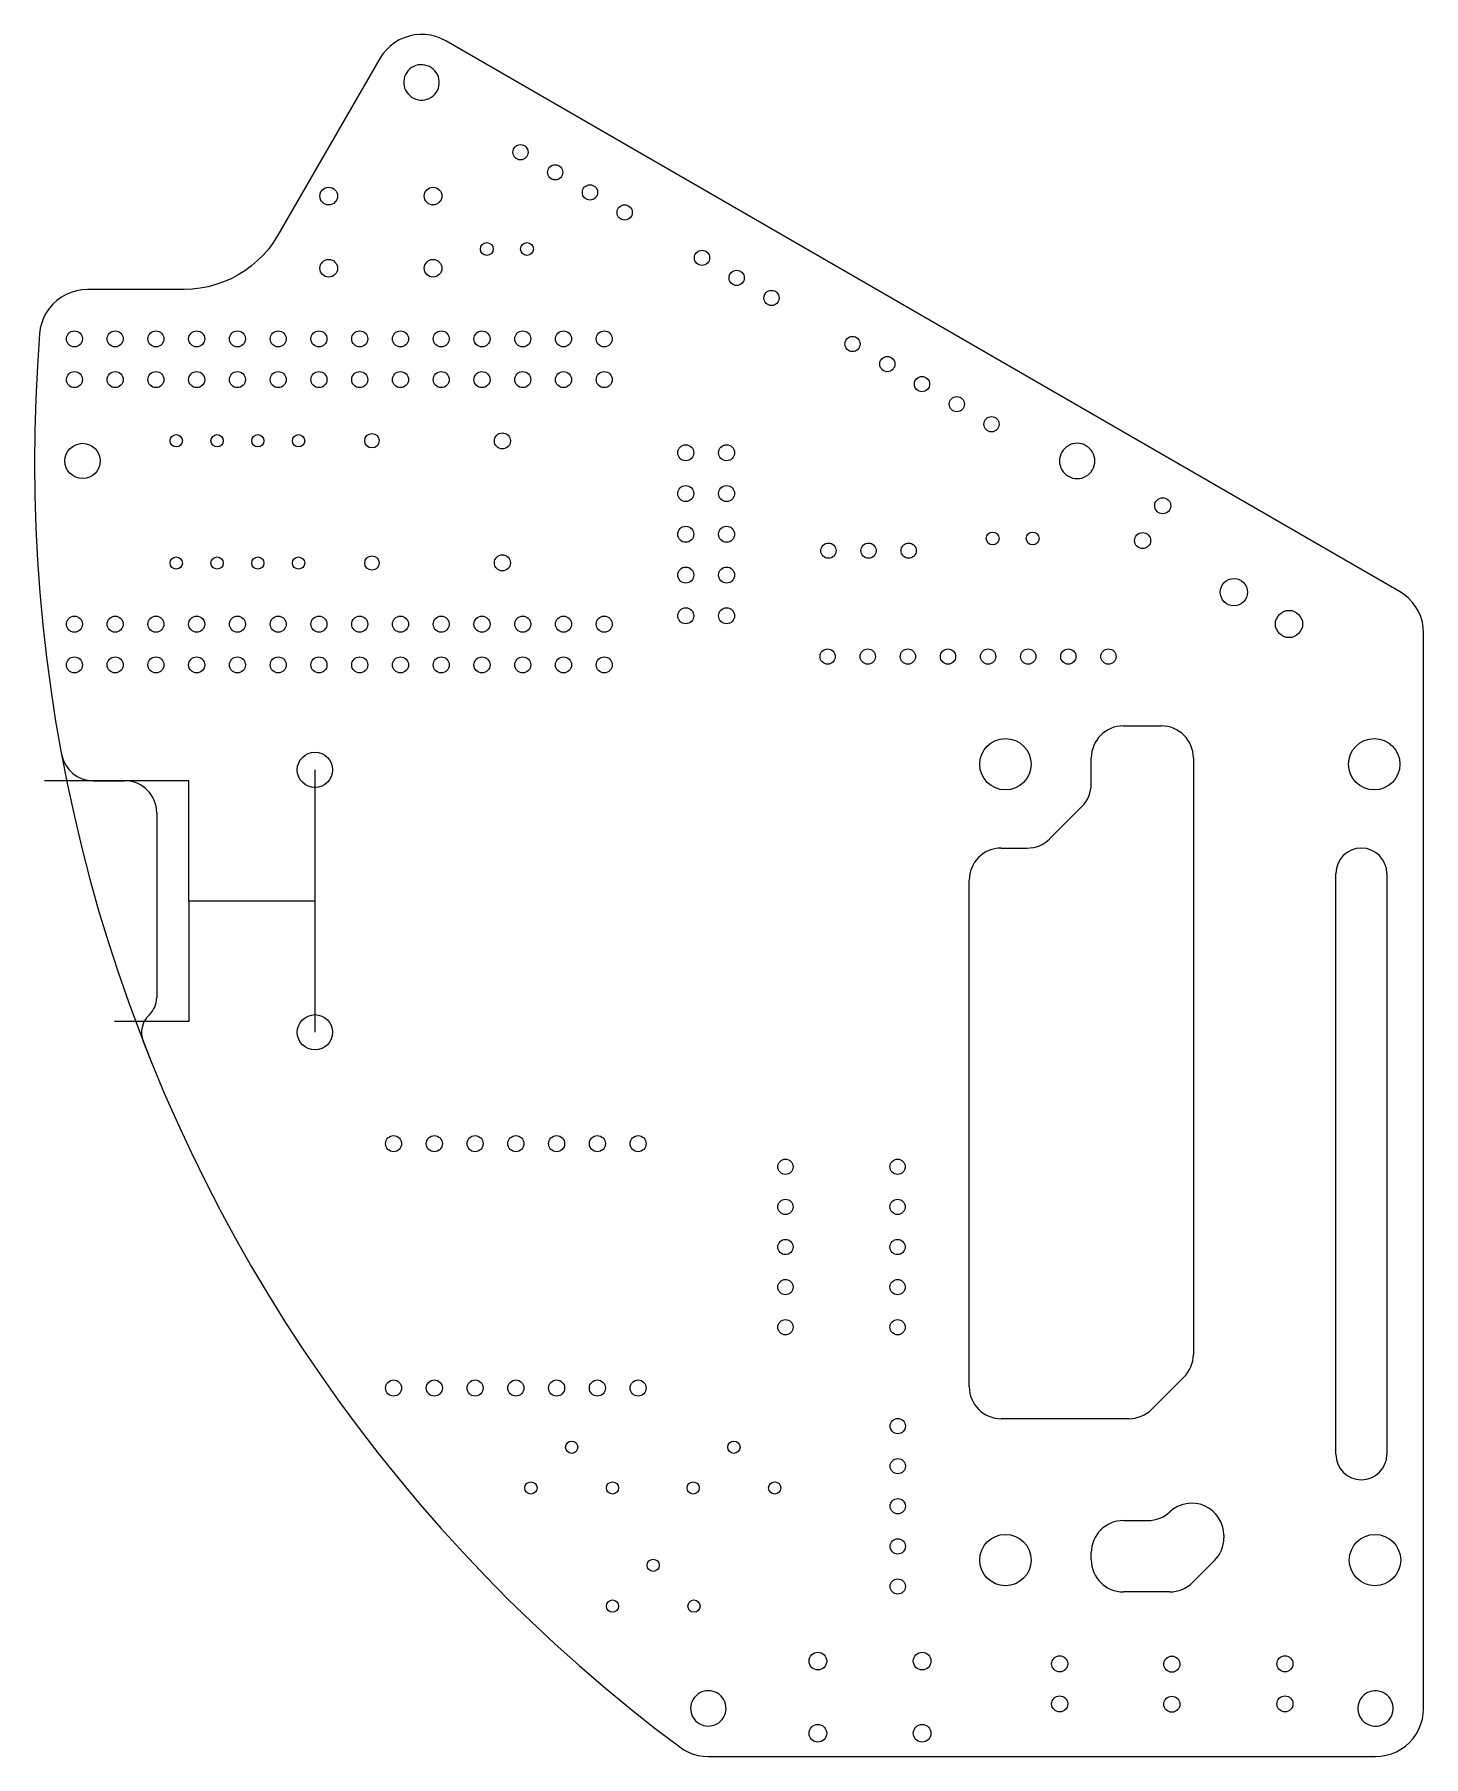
# Model space of a CAD drawing. Header units: centimetres. Extents: x 0 to 20.3, y -14.9 to 0.
# Drawn here: x 11.64 to 20.29, y -14.93 to -4.2 of the extents above; entities outside this region: 3.
import ezdxf

# ---------------------------------------------------------------- set-up
doc = ezdxf.new("R2010")
doc.units = ezdxf.units.CM
doc.header["$MEASUREMENT"] = 0
for name, color, linetype in [('あば v2_Sketch1', 7, 'Continuous'), ('あば v2_Sketch2', 7, 'Continuous'), ('あば v2_Sketch3', 7, 'Continuous')]:
    doc.layers.add(name, color=color, linetype=linetype)

msp = doc.modelspace()

# ---------------------------------------------------------------- linework, layer by layer
at = {"layer": 'あば v2_Sketch1'}
for p, q in [((13.855, -4.272, 0.16), (13.831, -4.295, 0.16)), ((13.882, -4.252, 0.16), (13.855, -4.272, 0.16)), ((13.911, -4.234, 0.16), (13.882, -4.252, 0.16)), ((13.941, -4.22, 0.16), (13.911, -4.234, 0.16)), ((13.973, -4.21, 0.16), (13.941, -4.22, 0.16)), ((14.006, -4.203, 0.16), (13.973, -4.21, 0.16)), ((14.04, -4.2, 0.16), (14.006, -4.203, 0.16)), ((14.073, -4.2, 0.16), (14.04, -4.2, 0.16)), ((14.107, -4.205, 0.16), (14.073, -4.2, 0.16)), ((14.139, -4.213, 0.16), (14.107, -4.205, 0.16)), ((14.171, -4.224, 0.16), (14.139, -4.213, 0.16)), ((14.201, -4.24, 0.16), (14.171, -4.224, 0.16)), ((20.145, -7.671, 0.16), (14.201, -4.24, 0.16)), ((13.791, -4.349, 0.16), (13.155, -5.451, 0.16)), ((13.809, -4.321, 0.16), (13.791, -4.349, 0.16)), ((13.831, -4.295, 0.16), (13.809, -4.321, 0.16)), ((13.155, -5.451, 0.16), (13.128, -5.494, 0.16)), ((13.065, -5.573, 0.16), (13.029, -5.609, 0.16)), ((13.098, -5.535, 0.16), (13.065, -5.573, 0.16)), ((13.128, -5.494, 0.16), (13.098, -5.535, 0.16)), ((12.95, -5.672, 0.16), (12.908, -5.698, 0.16)), ((12.991, -5.642, 0.16), (12.95, -5.672, 0.16)), ((13.029, -5.609, 0.16), (12.991, -5.642, 0.16)), ((11.934, -5.791, 0.16), (11.9, -5.797, 0.16)), ((11.969, -5.789, 0.16), (11.934, -5.791, 0.16)), ((12.57, -5.789, 0.16), (11.969, -5.789, 0.16)), ((12.621, -5.787, 0.16), (12.57, -5.789, 0.16)), ((12.671, -5.781, 0.16), (12.621, -5.787, 0.16)), ((12.72, -5.772, 0.16), (12.671, -5.781, 0.16)), ((12.769, -5.759, 0.16), (12.72, -5.772, 0.16)), ((12.817, -5.742, 0.16), (12.769, -5.759, 0.16)), ((12.863, -5.722, 0.16), (12.817, -5.742, 0.16)), ((12.908, -5.698, 0.16), (12.863, -5.722, 0.16)), ((11.753, -5.881, 0.16), (11.73, -5.907, 0.16)), ((11.778, -5.857, 0.16), (11.753, -5.881, 0.16)), ((11.806, -5.837, 0.16), (11.778, -5.857, 0.16)), ((11.836, -5.82, 0.16), (11.806, -5.837, 0.16)), ((11.867, -5.807, 0.16), (11.836, -5.82, 0.16)), ((11.9, -5.797, 0.16), (11.867, -5.807, 0.16)), ((11.683, -5.998, 0.16), (11.674, -6.031, 0.16)), ((11.695, -5.966, 0.16), (11.683, -5.998, 0.16)), ((11.711, -5.935, 0.16), (11.695, -5.966, 0.16)), ((11.73, -5.907, 0.16), (11.711, -5.935, 0.16)), ((11.669, -6.065, 0.16), (11.656, -6.266, 0.16)), ((11.674, -6.031, 0.16), (11.669, -6.065, 0.16)), ((11.656, -6.266, 0.16), (11.646, -6.468, 0.16)), ((11.646, -6.468, 0.16), (11.64, -6.67, 0.16)), ((11.64, -6.67, 0.16), (11.638, -6.872, 0.16)), ((11.638, -6.872, 0.16), (11.64, -7.074, 0.16)), ((11.64, -7.074, 0.16), (11.647, -7.275, 0.16)), ((11.647, -7.275, 0.16), (11.657, -7.477, 0.16)), ((11.657, -7.477, 0.16), (11.672, -7.678, 0.16)), ((11.672, -7.678, 0.16), (11.69, -7.879, 0.16)), ((20.174, -7.69, 0.16), (20.145, -7.671, 0.16)), ((20.2, -7.713, 0.16), (20.174, -7.69, 0.16)), ((20.224, -7.738, 0.16), (20.2, -7.713, 0.16)), ((20.245, -7.766, 0.16), (20.224, -7.738, 0.16)), ((20.263, -7.796, 0.16), (20.245, -7.766, 0.16)), ((20.277, -7.828, 0.16), (20.263, -7.796, 0.16)), ((20.287, -7.862, 0.16), (20.277, -7.828, 0.16)), ((11.69, -7.879, 0.16), (11.713, -8.08, 0.16)), ((20.293, -7.896, 0.16), (20.287, -7.862, 0.16)), ((20.295, -7.931, 0.16), (20.293, -7.896, 0.16)), ((20.295, -14.633, 0.16), (20.295, -7.931, 0.16)), ((11.713, -8.08, 0.16), (11.74, -8.28, 0.16)), ((11.74, -8.28, 0.16), (11.77, -8.479, 0.16)), ((11.77, -8.479, 0.16), (11.805, -8.678, 0.16)), ((18.424, -8.509, 0.16), (18.66, -8.509, 0.16)), ((11.805, -8.678, 0.16), (11.844, -8.876, 0.16)), ((13.386, -8.783, 0.16), (13.386, -10.419, 0.16)), ((18.224, -8.871, 0.16), (18.224, -8.709, 0.16)), ((18.86, -8.709, 0.16), (18.86, -12.427, 0.16)), ((12.6, -8.851, 0.16), (11.7, -8.851, 0.16)), ((11.844, -8.876, 0.16), (11.887, -9.073, 0.16)), ((12.6, -9.601, 0.16), (12.6, -8.851, 0.16)), ((17.966, -9.212, 0.16), (18.166, -9.012, 0.16)), ((11.887, -9.073, 0.16), (11.933, -9.27, 0.16)), ((11.933, -9.27, 0.16), (11.984, -9.465, 0.16)), ((17.663, -9.271, 0.16), (17.824, -9.271, 0.16)), ((19.907, -9.271, 0.16), (19.907, -9.271, 0.16)), ((19.748, -13.049, 0.16), (19.748, -9.43, 0.16)), ((20.066, -9.43, 0.16), (20.066, -13.049, 0.16)), ((11.984, -9.465, 0.16), (12.038, -9.66, 0.16)), ((17.462, -12.627, 0.16), (17.462, -9.471, 0.16)), ((12.038, -9.66, 0.16), (12.097, -9.853, 0.16)), ((13.386, -9.601, 0.16), (12.6, -9.601, 0.16)), ((12.6, -9.601, 0.16), (12.6, -10.351, 0.16)), ((12.097, -9.853, 0.16), (12.159, -10.045, 0.16)), ((12.159, -10.045, 0.16), (12.226, -10.235, 0.16)), ((12.226, -10.235, 0.16), (12.296, -10.425, 0.16)), ((12.6, -10.351, 0.16), (12.136, -10.351, 0.16)), ((12.296, -10.425, 0.16), (12.37, -10.612, 0.16)), ((12.37, -10.612, 0.16), (12.447, -10.799, 0.16)), ((12.447, -10.799, 0.16), (12.529, -10.983, 0.16)), ((12.529, -10.983, 0.16), (12.614, -11.167, 0.16)), ((12.614, -11.167, 0.16), (12.703, -11.348, 0.16)), ((12.703, -11.348, 0.16), (12.795, -11.527, 0.16)), ((12.795, -11.527, 0.16), (12.891, -11.705, 0.16)), ((12.891, -11.705, 0.16), (12.991, -11.88, 0.16)), ((12.991, -11.88, 0.16), (13.094, -12.054, 0.16)), ((13.094, -12.054, 0.16), (13.2, -12.225, 0.16)), ((13.2, -12.225, 0.16), (13.31, -12.394, 0.16)), ((13.31, -12.394, 0.16), (13.424, -12.561, 0.16)), ((13.424, -12.561, 0.16), (13.541, -12.726, 0.16)), ((18.801, -12.568, 0.16), (18.601, -12.768, 0.16)), ((13.541, -12.726, 0.16), (13.661, -12.888, 0.16)), ((18.459, -12.827, 0.16), (17.663, -12.827, 0.16)), ((13.661, -12.888, 0.16), (13.784, -13.048, 0.16)), ((13.784, -13.048, 0.16), (13.911, -13.205, 0.16)), ((13.911, -13.205, 0.16), (14.04, -13.36, 0.16)), ((19.907, -13.208, 0.16), (19.907, -13.208, 0.16)), ((14.04, -13.36, 0.16), (14.173, -13.512, 0.16)), ((14.173, -13.512, 0.16), (14.309, -13.661, 0.16)), ((18.424, -13.462, 0.16), (18.577, -13.462, 0.16)), ((19.05, -13.554, 0.16), (19.05, -13.57, 0.16)), ((14.309, -13.661, 0.16), (14.448, -13.808, 0.16)), ((18.224, -13.707, 0.16), (18.224, -13.662, 0.16)), ((18.991, -13.711, 0.16), (18.855, -13.848, 0.16)), ((14.448, -13.808, 0.16), (14.589, -13.952, 0.16)), ((14.589, -13.952, 0.16), (14.734, -14.092, 0.16)), ((18.713, -13.906, 0.16), (18.424, -13.906, 0.16)), ((14.734, -14.092, 0.16), (14.881, -14.23, 0.16)), ((14.881, -14.23, 0.16), (15.032, -14.365, 0.16)), ((15.032, -14.365, 0.16), (15.185, -14.497, 0.16)), ((15.185, -14.497, 0.16), (15.34, -14.626, 0.16)), ((15.34, -14.626, 0.16), (15.498, -14.751, 0.16)), ((20.278, -14.732, 0.16), (20.287, -14.7, 0.16)), ((20.287, -14.7, 0.16), (20.293, -14.667, 0.16)), ((20.293, -14.667, 0.16), (20.295, -14.633, 0.16)), ((15.498, -14.751, 0.16), (15.659, -14.873, 0.16)), ((20.229, -14.82, 0.16), (20.249, -14.793, 0.16)), ((20.249, -14.793, 0.16), (20.265, -14.763, 0.16)), ((20.265, -14.763, 0.16), (20.278, -14.732, 0.16)), ((15.659, -14.873, 0.16), (15.685, -14.891, 0.16)), ((15.685, -14.891, 0.16), (15.714, -14.906, 0.16)), ((15.714, -14.906, 0.16), (15.743, -14.918, 0.16)), ((15.743, -14.918, 0.16), (15.774, -14.926, 0.16)), ((20.061, -14.925, 0.16), (20.094, -14.916, 0.16)), ((20.094, -14.916, 0.16), (20.125, -14.903, 0.16)), ((20.125, -14.903, 0.16), (20.154, -14.887, 0.16)), ((20.154, -14.887, 0.16), (20.182, -14.868, 0.16)), ((20.182, -14.868, 0.16), (20.207, -14.845, 0.16)), ((20.207, -14.845, 0.16), (20.229, -14.82, 0.16)), ((15.774, -14.926, 0.16), (15.806, -14.931, 0.16)), ((15.806, -14.931, 0.16), (15.838, -14.933, 0.16)), ((15.838, -14.933, 0.16), (19.995, -14.933, 0.16)), ((19.995, -14.933, 0.16), (20.028, -14.931, 0.16)), ((20.028, -14.931, 0.16), (20.061, -14.925, 0.16))]:
    msp.add_line(p, q, dxfattribs=at)
for centre, radius in [((14.667, -4.934, 0.16), 0.0475), ((14.883, -5.059, 0.16), 0.0475), ((13.472, -5.207, 0.16), 0.055), ((14.122, -5.207, 0.16), 0.055), ((15.1, -5.184, 0.16), 0.0475), ((15.316, -5.309, 0.16), 0.0475), ((14.457, -5.537, 0.16), 0.04), ((14.707, -5.537, 0.16), 0.04), ((15.798, -5.592, 0.16), 0.0475), ((13.472, -5.657, 0.16), 0.055), ((14.122, -5.657, 0.16), 0.055), ((16.014, -5.717, 0.16), 0.0475), ((16.231, -5.842, 0.16), 0.0475), ((11.887, -6.097, 0.16), 0.05), ((12.141, -6.097, 0.16), 0.05), ((12.395, -6.097, 0.16), 0.05), ((12.649, -6.097, 0.16), 0.05), ((12.903, -6.097, 0.16), 0.05), ((13.157, -6.097, 0.16), 0.05), ((13.411, -6.097, 0.16), 0.05), ((13.665, -6.097, 0.16), 0.05), ((13.919, -6.097, 0.16), 0.05), ((14.173, -6.097, 0.16), 0.05), ((14.427, -6.097, 0.16), 0.05), ((14.681, -6.097, 0.16), 0.05), ((14.935, -6.097, 0.16), 0.05), ((15.189, -6.097, 0.16), 0.05), ((16.736, -6.129, 0.16), 0.0475), ((16.953, -6.254, 0.16), 0.0475), ((11.887, -6.351, 0.16), 0.05), ((12.141, -6.351, 0.16), 0.05), ((12.395, -6.351, 0.16), 0.05), ((12.649, -6.351, 0.16), 0.05), ((12.903, -6.351, 0.16), 0.05), ((13.157, -6.351, 0.16), 0.05), ((13.411, -6.351, 0.16), 0.05), ((13.665, -6.351, 0.16), 0.05), ((13.919, -6.351, 0.16), 0.05), ((14.173, -6.351, 0.16), 0.05), ((14.427, -6.351, 0.16), 0.05), ((14.681, -6.351, 0.16), 0.05), ((14.935, -6.351, 0.16), 0.05), ((15.189, -6.351, 0.16), 0.05), ((17.169, -6.379, 0.16), 0.0475), ((17.386, -6.504, 0.16), 0.0475), ((17.602, -6.629, 0.16), 0.0475), ((11.938, -6.858, 0.16), 0.11), ((12.522, -6.732, 0.16), 0.0381), ((12.776, -6.732, 0.16), 0.0381), ((13.03, -6.732, 0.16), 0.0381), ((13.284, -6.732, 0.16), 0.0381), ((13.741, -6.732, 0.16), 0.045), ((14.554, -6.733, 0.16), 0.05), ((15.697, -6.807, 0.16), 0.05), ((15.951, -6.807, 0.16), 0.05), ((15.697, -7.061, 0.16), 0.05), ((15.951, -7.061, 0.16), 0.05), ((18.669, -7.137, 0.16), 0.05), ((15.697, -7.315, 0.16), 0.05), ((15.951, -7.315, 0.16), 0.05), ((16.586, -7.417, 0.16), 0.0475), ((16.836, -7.417, 0.16), 0.0475), ((17.086, -7.417, 0.16), 0.0475), ((17.609, -7.341, 0.16), 0.04), ((17.859, -7.341, 0.16), 0.04), ((18.544, -7.354, 0.16), 0.05), ((12.522, -7.494, 0.16), 0.0381), ((12.776, -7.494, 0.16), 0.0381), ((13.03, -7.494, 0.16), 0.0381), ((13.284, -7.494, 0.16), 0.0381), ((13.741, -7.494, 0.16), 0.045), ((14.554, -7.493, 0.16), 0.05), ((15.697, -7.569, 0.16), 0.05), ((15.951, -7.569, 0.16), 0.05), ((19.113, -7.676, 0.16), 0.085), ((11.887, -7.875, 0.16), 0.05), ((12.141, -7.875, 0.16), 0.05), ((12.395, -7.875, 0.16), 0.05), ((12.649, -7.875, 0.16), 0.05), ((12.903, -7.875, 0.16), 0.05), ((13.157, -7.875, 0.16), 0.05), ((13.411, -7.875, 0.16), 0.05), ((13.665, -7.875, 0.16), 0.05), ((13.919, -7.875, 0.16), 0.05), ((14.173, -7.875, 0.16), 0.05), ((14.427, -7.875, 0.16), 0.05), ((14.681, -7.875, 0.16), 0.05), ((14.935, -7.875, 0.16), 0.05), ((15.189, -7.875, 0.16), 0.05), ((15.697, -7.823, 0.16), 0.05), ((15.951, -7.823, 0.16), 0.05), ((19.456, -7.874, 0.16), 0.085), ((16.581, -8.077, 0.16), 0.0475), ((16.831, -8.077, 0.16), 0.0475), ((17.081, -8.077, 0.16), 0.0475), ((17.331, -8.077, 0.16), 0.0475), ((17.581, -8.077, 0.16), 0.0475), ((17.831, -8.077, 0.16), 0.0475), ((18.081, -8.077, 0.16), 0.0475), ((18.331, -8.077, 0.16), 0.0475), ((11.887, -8.129, 0.16), 0.05), ((12.141, -8.129, 0.16), 0.05), ((12.395, -8.129, 0.16), 0.05), ((12.649, -8.129, 0.16), 0.05), ((12.903, -8.129, 0.16), 0.05), ((13.157, -8.129, 0.16), 0.05), ((13.411, -8.129, 0.16), 0.05), ((13.665, -8.129, 0.16), 0.05), ((13.919, -8.129, 0.16), 0.05), ((14.173, -8.129, 0.16), 0.05), ((14.427, -8.129, 0.16), 0.05), ((14.681, -8.129, 0.16), 0.05), ((14.935, -8.129, 0.16), 0.05), ((15.189, -8.129, 0.16), 0.05), ((13.386, -8.783, 0.16), 0.11), ((17.689, -8.748, 0.16), 0.16), ((19.987, -8.748, 0.16), 0.16), ((13.386, -10.419, 0.16), 0.11), ((13.876, -11.113, 0.16), 0.05), ((14.13, -11.113, 0.16), 0.05), ((14.384, -11.113, 0.16), 0.05), ((14.638, -11.113, 0.16), 0.05), ((14.892, -11.113, 0.16), 0.05), ((15.146, -11.113, 0.16), 0.05), ((15.4, -11.113, 0.16), 0.05), ((16.318, -11.257, 0.16), 0.0475), ((17.017, -11.257, 0.16), 0.0475), ((16.318, -11.507, 0.16), 0.0475), ((17.017, -11.507, 0.16), 0.0475), ((16.318, -11.757, 0.16), 0.0475), ((17.017, -11.757, 0.16), 0.0475), ((16.318, -12.007, 0.16), 0.0475), ((17.017, -12.007, 0.16), 0.0475), ((16.318, -12.257, 0.16), 0.0475), ((17.017, -12.257, 0.16), 0.0475), ((13.876, -12.636, 0.16), 0.05), ((14.13, -12.636, 0.16), 0.05), ((14.384, -12.636, 0.16), 0.05), ((14.638, -12.636, 0.16), 0.05), ((14.892, -12.636, 0.16), 0.05), ((15.146, -12.636, 0.16), 0.05), ((15.4, -12.636, 0.16), 0.05), ((17.018, -12.873, 0.16), 0.0475), ((14.986, -13.005, 0.16), 0.0381), ((15.997, -13.005, 0.16), 0.0381), ((17.018, -13.123, 0.16), 0.0475), ((14.732, -13.259, 0.16), 0.0381), ((15.24, -13.259, 0.16), 0.0381), ((15.743, -13.259, 0.16), 0.0381), ((16.251, -13.259, 0.16), 0.0381), ((17.018, -13.373, 0.16), 0.0475), ((17.018, -13.623, 0.16), 0.0475), ((17.689, -13.708, 0.16), 0.16), ((19.992, -13.708, 0.16), 0.16), ((15.494, -13.741, 0.16), 0.0381), ((17.018, -13.873, 0.16), 0.0475), ((15.24, -13.995, 0.16), 0.0381), ((15.748, -13.995, 0.16), 0.0381), ((16.52, -14.338, 0.16), 0.055), ((17.17, -14.338, 0.16), 0.055), ((18.027, -14.355, 0.16), 0.05), ((18.726, -14.357, 0.16), 0.05), ((19.431, -14.355, 0.16), 0.05), ((18.027, -14.605, 0.16), 0.05), ((18.726, -14.607, 0.16), 0.05), ((19.431, -14.605, 0.16), 0.05), ((16.52, -14.788, 0.16), 0.055), ((17.17, -14.788, 0.16), 0.055)]:
    msp.add_circle(centre, radius, dxfattribs=at)
for centre, radius, start, end in [((14.049, -4.498, 0.16), 0.11, 62.9084, 244.1201), ((14.051, -4.499, 0.16), 0.11, 242.9084, 64.1201), ((18.136, -6.858, 0.16), 0.11, 89.876, 270.124), ((18.136, -6.858, 0.16), 0.11, 269.876, 90.124), ((18.424, -8.709, 0.16), 0.2, 90, 180), ((18.66, -8.709, 0.16), 0.2, 0, 90), ((18.024, -8.871, 0.16), 0.2, 315, 0), ((17.824, -9.071, 0.16), 0.2, 270, 315), ((17.663, -9.471, 0.16), 0.2, 90, 180), ((19.907, -9.43, 0.16), 0.159, 90, 180), ((19.907, -9.43, 0.16), 0.159, 0, 90), ((18.66, -12.427, 0.16), 0.2, 315, 0), ((17.663, -12.627, 0.16), 0.2, 180, 270), ((18.459, -12.627, 0.16), 0.2, 270, 315), ((19.907, -13.049, 0.16), 0.159, 180, 270), ((19.907, -13.049, 0.16), 0.159, 270, 0), ((18.577, -13.262, 0.16), 0.2, 270, 313.0368), ((18.85, -13.554, 0.16), 0.2, 0, 133.0368), ((18.424, -13.662, 0.16), 0.2, 90, 180), ((18.85, -13.57, 0.16), 0.2, 315, 0), ((18.424, -13.707, 0.16), 0.2, 180, 270), ((18.713, -13.707, 0.16), 0.2, 270, 315), ((15.837, -14.633, 0.16), 0.11, 88.6823, 269.2553), ((15.838, -14.633, 0.16), 0.11, 268.6823, 89.2553), ((19.995, -14.633, 0.16), 0.11, 93.9026, 274.0513), ((19.995, -14.633, 0.16), 0.11, 273.9026, 94.0513)]:
    msp.add_arc(centre, radius, start, end, dxfattribs=at)
msp.add_point((0, 0, 0.16), dxfattribs=at)
at = {"layer": 'あば v2_Sketch2'}
for p, q in [((13.855, -4.272, 0.16), (13.831, -4.295, 0.16)), ((13.882, -4.252, 0.16), (13.855, -4.272, 0.16)), ((13.911, -4.234, 0.16), (13.882, -4.252, 0.16)), ((13.941, -4.22, 0.16), (13.911, -4.234, 0.16)), ((13.973, -4.21, 0.16), (13.941, -4.22, 0.16)), ((14.006, -4.203, 0.16), (13.973, -4.21, 0.16)), ((14.04, -4.2, 0.16), (14.006, -4.203, 0.16)), ((14.073, -4.2, 0.16), (14.04, -4.2, 0.16)), ((14.107, -4.205, 0.16), (14.073, -4.2, 0.16)), ((14.139, -4.213, 0.16), (14.107, -4.205, 0.16)), ((14.171, -4.224, 0.16), (14.139, -4.213, 0.16)), ((14.201, -4.24, 0.16), (14.171, -4.224, 0.16)), ((20.145, -7.671, 0.16), (14.201, -4.24, 0.16)), ((13.791, -4.349, 0.16), (13.155, -5.451, 0.16)), ((13.809, -4.321, 0.16), (13.791, -4.349, 0.16)), ((13.831, -4.295, 0.16), (13.809, -4.321, 0.16)), ((13.155, -5.451, 0.16), (13.128, -5.494, 0.16)), ((13.065, -5.573, 0.16), (13.029, -5.609, 0.16)), ((13.098, -5.535, 0.16), (13.065, -5.573, 0.16)), ((13.128, -5.494, 0.16), (13.098, -5.535, 0.16)), ((12.95, -5.672, 0.16), (12.908, -5.698, 0.16)), ((12.991, -5.642, 0.16), (12.95, -5.672, 0.16)), ((13.029, -5.609, 0.16), (12.991, -5.642, 0.16)), ((11.934, -5.791, 0.16), (11.9, -5.797, 0.16)), ((11.969, -5.789, 0.16), (11.934, -5.791, 0.16)), ((12.57, -5.789, 0.16), (11.969, -5.789, 0.16)), ((12.621, -5.787, 0.16), (12.57, -5.789, 0.16)), ((12.671, -5.781, 0.16), (12.621, -5.787, 0.16)), ((12.72, -5.772, 0.16), (12.671, -5.781, 0.16)), ((12.769, -5.759, 0.16), (12.72, -5.772, 0.16)), ((12.817, -5.742, 0.16), (12.769, -5.759, 0.16)), ((12.863, -5.722, 0.16), (12.817, -5.742, 0.16)), ((12.908, -5.698, 0.16), (12.863, -5.722, 0.16)), ((11.753, -5.881, 0.16), (11.73, -5.907, 0.16)), ((11.778, -5.857, 0.16), (11.753, -5.881, 0.16)), ((11.806, -5.837, 0.16), (11.778, -5.857, 0.16)), ((11.836, -5.82, 0.16), (11.806, -5.837, 0.16)), ((11.867, -5.807, 0.16), (11.836, -5.82, 0.16)), ((11.9, -5.797, 0.16), (11.867, -5.807, 0.16)), ((11.683, -5.998, 0.16), (11.674, -6.031, 0.16)), ((11.695, -5.966, 0.16), (11.683, -5.998, 0.16)), ((11.711, -5.935, 0.16), (11.695, -5.966, 0.16)), ((11.73, -5.907, 0.16), (11.711, -5.935, 0.16)), ((11.669, -6.065, 0.16), (11.656, -6.266, 0.16)), ((11.674, -6.031, 0.16), (11.669, -6.065, 0.16)), ((11.656, -6.266, 0.16), (11.646, -6.468, 0.16)), ((11.646, -6.468, 0.16), (11.64, -6.67, 0.16)), ((11.64, -6.67, 0.16), (11.638, -6.872, 0.16)), ((11.638, -6.872, 0.16), (11.64, -7.074, 0.16)), ((11.64, -7.074, 0.16), (11.647, -7.275, 0.16)), ((11.647, -7.275, 0.16), (11.657, -7.477, 0.16)), ((11.657, -7.477, 0.16), (11.672, -7.678, 0.16)), ((11.672, -7.678, 0.16), (11.69, -7.879, 0.16)), ((20.174, -7.69, 0.16), (20.145, -7.671, 0.16)), ((20.2, -7.713, 0.16), (20.174, -7.69, 0.16)), ((20.224, -7.738, 0.16), (20.2, -7.713, 0.16)), ((20.245, -7.766, 0.16), (20.224, -7.738, 0.16)), ((20.263, -7.796, 0.16), (20.245, -7.766, 0.16)), ((20.277, -7.828, 0.16), (20.263, -7.796, 0.16)), ((20.287, -7.862, 0.16), (20.277, -7.828, 0.16)), ((11.69, -7.879, 0.16), (11.713, -8.08, 0.16)), ((20.293, -7.896, 0.16), (20.287, -7.862, 0.16)), ((20.295, -7.931, 0.16), (20.293, -7.896, 0.16)), ((20.295, -14.633, 0.16), (20.295, -7.931, 0.16)), ((11.713, -8.08, 0.16), (11.74, -8.28, 0.16)), ((11.74, -8.28, 0.16), (11.77, -8.479, 0.16)), ((11.77, -8.479, 0.16), (11.805, -8.678, 0.16)), ((18.424, -8.509, 0.16), (18.66, -8.509, 0.16)), ((11.805, -8.678, 0.16), (11.807, -8.69, 0.16)), ((18.224, -8.871, 0.16), (18.224, -8.709, 0.16)), ((18.86, -8.709, 0.16), (18.86, -12.427, 0.16)), ((12.004, -8.851, 0.16), (12.2, -8.851, 0.16)), ((17.966, -9.212, 0.16), (18.166, -9.012, 0.16)), ((12.4, -9.051, 0.16), (12.4, -10.202, 0.16)), ((17.663, -9.271, 0.16), (17.824, -9.271, 0.16)), ((19.907, -9.271, 0.16), (19.907, -9.271, 0.16)), ((19.748, -13.049, 0.16), (19.748, -9.43, 0.16)), ((20.066, -9.43, 0.16), (20.066, -13.049, 0.16)), ((17.462, -12.627, 0.16), (17.462, -9.471, 0.16)), ((12.316, -10.476, 0.16), (12.37, -10.612, 0.16)), ((12.37, -10.612, 0.16), (12.447, -10.799, 0.16)), ((12.447, -10.799, 0.16), (12.529, -10.983, 0.16)), ((12.529, -10.983, 0.16), (12.614, -11.167, 0.16)), ((12.614, -11.167, 0.16), (12.703, -11.348, 0.16)), ((12.703, -11.348, 0.16), (12.795, -11.527, 0.16)), ((12.795, -11.527, 0.16), (12.891, -11.705, 0.16)), ((12.891, -11.705, 0.16), (12.991, -11.88, 0.16)), ((12.991, -11.88, 0.16), (13.094, -12.054, 0.16)), ((13.094, -12.054, 0.16), (13.2, -12.225, 0.16)), ((13.2, -12.225, 0.16), (13.31, -12.394, 0.16)), ((13.31, -12.394, 0.16), (13.424, -12.561, 0.16)), ((13.424, -12.561, 0.16), (13.541, -12.726, 0.16)), ((18.801, -12.568, 0.16), (18.601, -12.768, 0.16)), ((13.541, -12.726, 0.16), (13.661, -12.888, 0.16)), ((18.459, -12.827, 0.16), (17.663, -12.827, 0.16)), ((13.661, -12.888, 0.16), (13.784, -13.048, 0.16)), ((13.784, -13.048, 0.16), (13.911, -13.205, 0.16)), ((13.911, -13.205, 0.16), (14.04, -13.36, 0.16)), ((19.907, -13.208, 0.16), (19.907, -13.208, 0.16)), ((14.04, -13.36, 0.16), (14.173, -13.512, 0.16)), ((14.173, -13.512, 0.16), (14.309, -13.661, 0.16)), ((18.424, -13.462, 0.16), (18.577, -13.462, 0.16)), ((19.05, -13.554, 0.16), (19.05, -13.57, 0.16)), ((14.309, -13.661, 0.16), (14.448, -13.808, 0.16)), ((18.224, -13.707, 0.16), (18.224, -13.662, 0.16)), ((18.991, -13.711, 0.16), (18.855, -13.848, 0.16)), ((14.448, -13.808, 0.16), (14.589, -13.952, 0.16)), ((14.589, -13.952, 0.16), (14.734, -14.092, 0.16)), ((18.713, -13.906, 0.16), (18.424, -13.906, 0.16)), ((14.734, -14.092, 0.16), (14.881, -14.23, 0.16)), ((14.881, -14.23, 0.16), (15.032, -14.365, 0.16)), ((15.032, -14.365, 0.16), (15.185, -14.497, 0.16)), ((15.185, -14.497, 0.16), (15.34, -14.626, 0.16)), ((15.34, -14.626, 0.16), (15.498, -14.751, 0.16)), ((20.278, -14.732, 0.16), (20.287, -14.7, 0.16)), ((20.287, -14.7, 0.16), (20.293, -14.667, 0.16)), ((20.293, -14.667, 0.16), (20.295, -14.633, 0.16)), ((15.498, -14.751, 0.16), (15.659, -14.873, 0.16)), ((20.229, -14.82, 0.16), (20.249, -14.793, 0.16)), ((20.249, -14.793, 0.16), (20.265, -14.763, 0.16)), ((20.265, -14.763, 0.16), (20.278, -14.732, 0.16)), ((15.659, -14.873, 0.16), (15.685, -14.891, 0.16)), ((15.685, -14.891, 0.16), (15.714, -14.906, 0.16)), ((15.714, -14.906, 0.16), (15.743, -14.918, 0.16)), ((15.743, -14.918, 0.16), (15.774, -14.926, 0.16)), ((20.061, -14.925, 0.16), (20.094, -14.916, 0.16)), ((20.094, -14.916, 0.16), (20.125, -14.903, 0.16)), ((20.125, -14.903, 0.16), (20.154, -14.887, 0.16)), ((20.154, -14.887, 0.16), (20.182, -14.868, 0.16)), ((20.182, -14.868, 0.16), (20.207, -14.845, 0.16)), ((20.207, -14.845, 0.16), (20.229, -14.82, 0.16)), ((15.774, -14.926, 0.16), (15.806, -14.931, 0.16)), ((15.806, -14.931, 0.16), (15.838, -14.933, 0.16)), ((15.838, -14.933, 0.16), (19.995, -14.933, 0.16)), ((19.995, -14.933, 0.16), (20.028, -14.931, 0.16)), ((20.028, -14.931, 0.16), (20.061, -14.925, 0.16))]:
    msp.add_line(p, q, dxfattribs=at)
for centre, radius in [((14.667, -4.934, 0.16), 0.0475), ((14.883, -5.059, 0.16), 0.0475), ((13.472, -5.207, 0.16), 0.055), ((14.122, -5.207, 0.16), 0.055), ((15.1, -5.184, 0.16), 0.0475), ((15.316, -5.309, 0.16), 0.0475), ((14.457, -5.537, 0.16), 0.04), ((14.707, -5.537, 0.16), 0.04), ((15.798, -5.592, 0.16), 0.0475), ((13.472, -5.657, 0.16), 0.055), ((14.122, -5.657, 0.16), 0.055), ((16.014, -5.717, 0.16), 0.0475), ((16.231, -5.842, 0.16), 0.0475), ((11.887, -6.097, 0.16), 0.05), ((12.141, -6.097, 0.16), 0.05), ((12.395, -6.097, 0.16), 0.05), ((12.649, -6.097, 0.16), 0.05), ((12.903, -6.097, 0.16), 0.05), ((13.157, -6.097, 0.16), 0.05), ((13.411, -6.097, 0.16), 0.05), ((13.665, -6.097, 0.16), 0.05), ((13.919, -6.097, 0.16), 0.05), ((14.173, -6.097, 0.16), 0.05), ((14.427, -6.097, 0.16), 0.05), ((14.681, -6.097, 0.16), 0.05), ((14.935, -6.097, 0.16), 0.05), ((15.189, -6.097, 0.16), 0.05), ((16.736, -6.129, 0.16), 0.0475), ((16.953, -6.254, 0.16), 0.0475), ((11.887, -6.351, 0.16), 0.05), ((12.141, -6.351, 0.16), 0.05), ((12.395, -6.351, 0.16), 0.05), ((12.649, -6.351, 0.16), 0.05), ((12.903, -6.351, 0.16), 0.05), ((13.157, -6.351, 0.16), 0.05), ((13.411, -6.351, 0.16), 0.05), ((13.665, -6.351, 0.16), 0.05), ((13.919, -6.351, 0.16), 0.05), ((14.173, -6.351, 0.16), 0.05), ((14.427, -6.351, 0.16), 0.05), ((14.681, -6.351, 0.16), 0.05), ((14.935, -6.351, 0.16), 0.05), ((15.189, -6.351, 0.16), 0.05), ((17.169, -6.379, 0.16), 0.0475), ((17.386, -6.504, 0.16), 0.0475), ((17.602, -6.629, 0.16), 0.0475), ((11.938, -6.858, 0.16), 0.11), ((12.522, -6.732, 0.16), 0.0381), ((12.776, -6.732, 0.16), 0.0381), ((13.03, -6.732, 0.16), 0.0381), ((13.284, -6.732, 0.16), 0.0381), ((13.741, -6.732, 0.16), 0.045), ((14.554, -6.733, 0.16), 0.05), ((15.697, -6.807, 0.16), 0.05), ((15.951, -6.807, 0.16), 0.05), ((15.697, -7.061, 0.16), 0.05), ((15.951, -7.061, 0.16), 0.05), ((18.669, -7.137, 0.16), 0.05), ((15.697, -7.315, 0.16), 0.05), ((15.951, -7.315, 0.16), 0.05), ((16.586, -7.417, 0.16), 0.0475), ((16.836, -7.417, 0.16), 0.0475), ((17.086, -7.417, 0.16), 0.0475), ((17.609, -7.341, 0.16), 0.04), ((17.859, -7.341, 0.16), 0.04), ((18.544, -7.354, 0.16), 0.05), ((12.522, -7.494, 0.16), 0.0381), ((12.776, -7.494, 0.16), 0.0381), ((13.03, -7.494, 0.16), 0.0381), ((13.284, -7.494, 0.16), 0.0381), ((13.741, -7.494, 0.16), 0.045), ((14.554, -7.493, 0.16), 0.05), ((15.697, -7.569, 0.16), 0.05), ((15.951, -7.569, 0.16), 0.05), ((19.113, -7.676, 0.16), 0.085), ((11.887, -7.875, 0.16), 0.05), ((12.141, -7.875, 0.16), 0.05), ((12.395, -7.875, 0.16), 0.05), ((12.649, -7.875, 0.16), 0.05), ((12.903, -7.875, 0.16), 0.05), ((13.157, -7.875, 0.16), 0.05), ((13.411, -7.875, 0.16), 0.05), ((13.665, -7.875, 0.16), 0.05), ((13.919, -7.875, 0.16), 0.05), ((14.173, -7.875, 0.16), 0.05), ((14.427, -7.875, 0.16), 0.05), ((14.681, -7.875, 0.16), 0.05), ((14.935, -7.875, 0.16), 0.05), ((15.189, -7.875, 0.16), 0.05), ((15.697, -7.823, 0.16), 0.05), ((15.951, -7.823, 0.16), 0.05), ((19.456, -7.874, 0.16), 0.085), ((16.581, -8.077, 0.16), 0.0475), ((16.831, -8.077, 0.16), 0.0475), ((17.081, -8.077, 0.16), 0.0475), ((17.331, -8.077, 0.16), 0.0475), ((17.581, -8.077, 0.16), 0.0475), ((17.831, -8.077, 0.16), 0.0475), ((18.081, -8.077, 0.16), 0.0475), ((18.331, -8.077, 0.16), 0.0475), ((11.887, -8.129, 0.16), 0.05), ((12.141, -8.129, 0.16), 0.05), ((12.395, -8.129, 0.16), 0.05), ((12.649, -8.129, 0.16), 0.05), ((12.903, -8.129, 0.16), 0.05), ((13.157, -8.129, 0.16), 0.05), ((13.411, -8.129, 0.16), 0.05), ((13.665, -8.129, 0.16), 0.05), ((13.919, -8.129, 0.16), 0.05), ((14.173, -8.129, 0.16), 0.05), ((14.427, -8.129, 0.16), 0.05), ((14.681, -8.129, 0.16), 0.05), ((14.935, -8.129, 0.16), 0.05), ((15.189, -8.129, 0.16), 0.05), ((13.386, -8.783, 0.16), 0.11), ((17.689, -8.748, 0.16), 0.16), ((19.987, -8.748, 0.16), 0.16), ((13.386, -10.419, 0.16), 0.11), ((13.876, -11.113, 0.16), 0.05), ((14.13, -11.113, 0.16), 0.05), ((14.384, -11.113, 0.16), 0.05), ((14.638, -11.113, 0.16), 0.05), ((14.892, -11.113, 0.16), 0.05), ((15.146, -11.113, 0.16), 0.05), ((15.4, -11.113, 0.16), 0.05), ((16.318, -11.257, 0.16), 0.0475), ((17.017, -11.257, 0.16), 0.0475), ((16.318, -11.507, 0.16), 0.0475), ((17.017, -11.507, 0.16), 0.0475), ((16.318, -11.757, 0.16), 0.0475), ((17.017, -11.757, 0.16), 0.0475), ((16.318, -12.007, 0.16), 0.0475), ((17.017, -12.007, 0.16), 0.0475), ((16.318, -12.257, 0.16), 0.0475), ((17.017, -12.257, 0.16), 0.0475), ((13.876, -12.636, 0.16), 0.05), ((14.13, -12.636, 0.16), 0.05), ((14.384, -12.636, 0.16), 0.05), ((14.638, -12.636, 0.16), 0.05), ((14.892, -12.636, 0.16), 0.05), ((15.146, -12.636, 0.16), 0.05), ((15.4, -12.636, 0.16), 0.05), ((17.018, -12.873, 0.16), 0.0475), ((14.986, -13.005, 0.16), 0.0381), ((15.997, -13.005, 0.16), 0.0381), ((17.018, -13.123, 0.16), 0.0475), ((14.732, -13.259, 0.16), 0.0381), ((15.24, -13.259, 0.16), 0.0381), ((15.743, -13.259, 0.16), 0.0381), ((16.251, -13.259, 0.16), 0.0381), ((17.018, -13.373, 0.16), 0.0475), ((17.018, -13.623, 0.16), 0.0475), ((17.689, -13.708, 0.16), 0.16), ((19.992, -13.708, 0.16), 0.16), ((15.494, -13.741, 0.16), 0.0381), ((17.018, -13.873, 0.16), 0.0475), ((15.24, -13.995, 0.16), 0.0381), ((15.748, -13.995, 0.16), 0.0381), ((16.52, -14.338, 0.16), 0.055), ((17.17, -14.338, 0.16), 0.055), ((18.027, -14.355, 0.16), 0.05), ((18.726, -14.357, 0.16), 0.05), ((19.431, -14.355, 0.16), 0.05), ((18.027, -14.605, 0.16), 0.05), ((18.726, -14.607, 0.16), 0.05), ((19.431, -14.605, 0.16), 0.05), ((16.52, -14.788, 0.16), 0.055), ((17.17, -14.788, 0.16), 0.055)]:
    msp.add_circle(centre, radius, dxfattribs=at)
for centre, radius, start, end in [((14.049, -4.498, 0.16), 0.11, 62.9084, 244.1201), ((14.051, -4.499, 0.16), 0.11, 242.9084, 64.1201), ((18.136, -6.858, 0.16), 0.11, 89.876, 270.124), ((18.136, -6.858, 0.16), 0.11, 269.876, 90.124), ((18.424, -8.709, 0.16), 0.2, 90, 180), ((18.66, -8.709, 0.16), 0.2, 0, 90), ((12.004, -8.651, 0.16), 0.2, 191.0652, 270), ((12.2, -9.051, 0.16), 0.2, 0, 90), ((18.024, -8.871, 0.16), 0.2, 315, 0), ((17.824, -9.071, 0.16), 0.2, 270, 315), ((17.663, -9.471, 0.16), 0.2, 90, 180), ((19.907, -9.43, 0.16), 0.159, 90, 180), ((19.907, -9.43, 0.16), 0.159, 0, 90), ((12.25, -10.202, 0.16), 0.15, 313.1999, 0), ((12.455, -10.421, 0.16), 0.15, 133.1999, 201.4738), ((18.66, -12.427, 0.16), 0.2, 315, 0), ((17.663, -12.627, 0.16), 0.2, 180, 270), ((18.459, -12.627, 0.16), 0.2, 270, 315), ((19.907, -13.049, 0.16), 0.159, 180, 270), ((19.907, -13.049, 0.16), 0.159, 270, 0), ((18.577, -13.262, 0.16), 0.2, 270, 313.0368), ((18.85, -13.554, 0.16), 0.2, 0, 133.0368), ((18.424, -13.662, 0.16), 0.2, 90, 180), ((18.85, -13.57, 0.16), 0.2, 315, 0), ((18.424, -13.707, 0.16), 0.2, 180, 270), ((18.713, -13.707, 0.16), 0.2, 270, 315), ((15.837, -14.633, 0.16), 0.11, 88.6823, 269.2553), ((15.838, -14.633, 0.16), 0.11, 268.6823, 89.2553), ((19.995, -14.633, 0.16), 0.11, 93.9026, 274.0513), ((19.995, -14.633, 0.16), 0.11, 273.9026, 94.0513)]:
    msp.add_arc(centre, radius, start, end, dxfattribs=at)
msp.add_point((0, 0, 0.16), dxfattribs=at)
at = {"layer": 'あば v2_Sketch3'}
for p, q in [((13.855, -4.272, 0.16), (13.831, -4.295, 0.16)), ((13.882, -4.252, 0.16), (13.855, -4.272, 0.16)), ((13.911, -4.234, 0.16), (13.882, -4.252, 0.16)), ((13.941, -4.22, 0.16), (13.911, -4.234, 0.16)), ((13.973, -4.21, 0.16), (13.941, -4.22, 0.16)), ((14.006, -4.203, 0.16), (13.973, -4.21, 0.16)), ((14.04, -4.2, 0.16), (14.006, -4.203, 0.16)), ((14.073, -4.2, 0.16), (14.04, -4.2, 0.16)), ((14.107, -4.205, 0.16), (14.073, -4.2, 0.16)), ((14.139, -4.213, 0.16), (14.107, -4.205, 0.16)), ((14.171, -4.224, 0.16), (14.139, -4.213, 0.16)), ((14.201, -4.24, 0.16), (14.171, -4.224, 0.16)), ((20.145, -7.671, 0.16), (14.201, -4.24, 0.16)), ((13.791, -4.349, 0.16), (13.155, -5.451, 0.16)), ((13.809, -4.321, 0.16), (13.791, -4.349, 0.16)), ((13.831, -4.295, 0.16), (13.809, -4.321, 0.16)), ((13.155, -5.451, 0.16), (13.128, -5.494, 0.16)), ((13.065, -5.573, 0.16), (13.029, -5.609, 0.16)), ((13.098, -5.535, 0.16), (13.065, -5.573, 0.16)), ((13.128, -5.494, 0.16), (13.098, -5.535, 0.16)), ((12.95, -5.672, 0.16), (12.908, -5.698, 0.16)), ((12.991, -5.642, 0.16), (12.95, -5.672, 0.16)), ((13.029, -5.609, 0.16), (12.991, -5.642, 0.16)), ((11.934, -5.791, 0.16), (11.9, -5.797, 0.16)), ((11.969, -5.789, 0.16), (11.934, -5.791, 0.16)), ((12.57, -5.789, 0.16), (11.969, -5.789, 0.16)), ((12.621, -5.787, 0.16), (12.57, -5.789, 0.16)), ((12.671, -5.781, 0.16), (12.621, -5.787, 0.16)), ((12.72, -5.772, 0.16), (12.671, -5.781, 0.16)), ((12.769, -5.759, 0.16), (12.72, -5.772, 0.16)), ((12.817, -5.742, 0.16), (12.769, -5.759, 0.16)), ((12.863, -5.722, 0.16), (12.817, -5.742, 0.16)), ((12.908, -5.698, 0.16), (12.863, -5.722, 0.16)), ((11.753, -5.881, 0.16), (11.73, -5.907, 0.16)), ((11.778, -5.857, 0.16), (11.753, -5.881, 0.16)), ((11.806, -5.837, 0.16), (11.778, -5.857, 0.16)), ((11.836, -5.82, 0.16), (11.806, -5.837, 0.16)), ((11.867, -5.807, 0.16), (11.836, -5.82, 0.16)), ((11.9, -5.797, 0.16), (11.867, -5.807, 0.16)), ((11.683, -5.998, 0.16), (11.674, -6.031, 0.16)), ((11.695, -5.966, 0.16), (11.683, -5.998, 0.16)), ((11.711, -5.935, 0.16), (11.695, -5.966, 0.16)), ((11.73, -5.907, 0.16), (11.711, -5.935, 0.16)), ((11.669, -6.065, 0.16), (11.656, -6.266, 0.16)), ((11.674, -6.031, 0.16), (11.669, -6.065, 0.16)), ((11.656, -6.266, 0.16), (11.646, -6.468, 0.16)), ((11.646, -6.468, 0.16), (11.64, -6.67, 0.16)), ((11.64, -6.67, 0.16), (11.638, -6.872, 0.16)), ((11.638, -6.872, 0.16), (11.64, -7.074, 0.16)), ((11.64, -7.074, 0.16), (11.647, -7.275, 0.16)), ((11.647, -7.275, 0.16), (11.657, -7.477, 0.16)), ((11.657, -7.477, 0.16), (11.672, -7.678, 0.16)), ((11.672, -7.678, 0.16), (11.69, -7.879, 0.16)), ((20.174, -7.69, 0.16), (20.145, -7.671, 0.16)), ((20.2, -7.713, 0.16), (20.174, -7.69, 0.16)), ((20.224, -7.738, 0.16), (20.2, -7.713, 0.16)), ((20.245, -7.766, 0.16), (20.224, -7.738, 0.16)), ((20.263, -7.796, 0.16), (20.245, -7.766, 0.16)), ((20.277, -7.828, 0.16), (20.263, -7.796, 0.16)), ((20.287, -7.862, 0.16), (20.277, -7.828, 0.16)), ((11.69, -7.879, 0.16), (11.713, -8.08, 0.16)), ((20.293, -7.896, 0.16), (20.287, -7.862, 0.16)), ((20.295, -7.931, 0.16), (20.293, -7.896, 0.16)), ((20.295, -14.633, 0.16), (20.295, -7.931, 0.16)), ((11.713, -8.08, 0.16), (11.74, -8.28, 0.16)), ((11.74, -8.28, 0.16), (11.77, -8.479, 0.16)), ((11.77, -8.479, 0.16), (11.805, -8.678, 0.16)), ((18.424, -8.509, 0.16), (18.66, -8.509, 0.16)), ((11.805, -8.678, 0.16), (11.807, -8.69, 0.16)), ((18.224, -8.871, 0.16), (18.224, -8.709, 0.16)), ((18.86, -8.709, 0.16), (18.86, -12.427, 0.16)), ((12.004, -8.851, 0.16), (12.2, -8.851, 0.16)), ((17.966, -9.212, 0.16), (18.166, -9.012, 0.16)), ((12.4, -9.051, 0.16), (12.4, -10.202, 0.16)), ((17.663, -9.271, 0.16), (17.824, -9.271, 0.16)), ((19.907, -9.271, 0.16), (19.907, -9.271, 0.16)), ((19.748, -13.049, 0.16), (19.748, -9.43, 0.16)), ((20.066, -9.43, 0.16), (20.066, -13.049, 0.16)), ((17.462, -12.627, 0.16), (17.462, -9.471, 0.16)), ((12.316, -10.476, 0.16), (12.37, -10.612, 0.16)), ((12.37, -10.612, 0.16), (12.447, -10.799, 0.16)), ((12.447, -10.799, 0.16), (12.529, -10.983, 0.16)), ((12.529, -10.983, 0.16), (12.614, -11.167, 0.16)), ((12.614, -11.167, 0.16), (12.703, -11.348, 0.16)), ((12.703, -11.348, 0.16), (12.795, -11.527, 0.16)), ((12.795, -11.527, 0.16), (12.891, -11.705, 0.16)), ((12.891, -11.705, 0.16), (12.991, -11.88, 0.16)), ((12.991, -11.88, 0.16), (13.094, -12.054, 0.16)), ((13.094, -12.054, 0.16), (13.2, -12.225, 0.16)), ((13.2, -12.225, 0.16), (13.31, -12.394, 0.16)), ((13.31, -12.394, 0.16), (13.424, -12.561, 0.16)), ((13.424, -12.561, 0.16), (13.541, -12.726, 0.16)), ((18.801, -12.568, 0.16), (18.601, -12.768, 0.16)), ((13.541, -12.726, 0.16), (13.661, -12.888, 0.16)), ((18.459, -12.827, 0.16), (17.663, -12.827, 0.16)), ((13.661, -12.888, 0.16), (13.784, -13.048, 0.16)), ((13.784, -13.048, 0.16), (13.911, -13.205, 0.16)), ((13.911, -13.205, 0.16), (14.04, -13.36, 0.16)), ((19.907, -13.208, 0.16), (19.907, -13.208, 0.16)), ((14.04, -13.36, 0.16), (14.173, -13.512, 0.16)), ((14.173, -13.512, 0.16), (14.309, -13.661, 0.16)), ((18.424, -13.462, 0.16), (18.577, -13.462, 0.16)), ((19.05, -13.554, 0.16), (19.05, -13.57, 0.16)), ((14.309, -13.661, 0.16), (14.448, -13.808, 0.16)), ((18.224, -13.707, 0.16), (18.224, -13.662, 0.16)), ((18.991, -13.711, 0.16), (18.855, -13.848, 0.16)), ((14.448, -13.808, 0.16), (14.589, -13.952, 0.16)), ((14.589, -13.952, 0.16), (14.734, -14.092, 0.16)), ((18.713, -13.906, 0.16), (18.424, -13.906, 0.16)), ((14.734, -14.092, 0.16), (14.881, -14.23, 0.16)), ((14.881, -14.23, 0.16), (15.032, -14.365, 0.16)), ((15.032, -14.365, 0.16), (15.185, -14.497, 0.16)), ((15.185, -14.497, 0.16), (15.34, -14.626, 0.16)), ((15.34, -14.626, 0.16), (15.498, -14.751, 0.16)), ((20.278, -14.732, 0.16), (20.287, -14.7, 0.16)), ((20.287, -14.7, 0.16), (20.293, -14.667, 0.16)), ((20.293, -14.667, 0.16), (20.295, -14.633, 0.16)), ((15.498, -14.751, 0.16), (15.659, -14.873, 0.16)), ((20.229, -14.82, 0.16), (20.249, -14.793, 0.16)), ((20.249, -14.793, 0.16), (20.265, -14.763, 0.16)), ((20.265, -14.763, 0.16), (20.278, -14.732, 0.16)), ((15.659, -14.873, 0.16), (15.685, -14.891, 0.16)), ((15.685, -14.891, 0.16), (15.714, -14.906, 0.16)), ((15.714, -14.906, 0.16), (15.743, -14.918, 0.16)), ((15.743, -14.918, 0.16), (15.774, -14.926, 0.16)), ((20.061, -14.925, 0.16), (20.094, -14.916, 0.16)), ((20.094, -14.916, 0.16), (20.125, -14.903, 0.16)), ((20.125, -14.903, 0.16), (20.154, -14.887, 0.16)), ((20.154, -14.887, 0.16), (20.182, -14.868, 0.16)), ((20.182, -14.868, 0.16), (20.207, -14.845, 0.16)), ((20.207, -14.845, 0.16), (20.229, -14.82, 0.16)), ((15.774, -14.926, 0.16), (15.806, -14.931, 0.16)), ((15.806, -14.931, 0.16), (15.838, -14.933, 0.16)), ((15.838, -14.933, 0.16), (19.995, -14.933, 0.16)), ((19.995, -14.933, 0.16), (20.028, -14.931, 0.16)), ((20.028, -14.931, 0.16), (20.061, -14.925, 0.16))]:
    msp.add_line(p, q, dxfattribs=at)
for centre, radius in [((11.938, -6.858, 0.16), 0.11), ((13.386, -8.783, 0.16), 0.11), ((17.689, -8.748, 0.16), 0.16), ((19.987, -8.748, 0.16), 0.16), ((13.386, -10.419, 0.16), 0.11), ((17.689, -13.708, 0.16), 0.16), ((19.992, -13.708, 0.16), 0.16)]:
    msp.add_circle(centre, radius, dxfattribs=at)
for centre, radius, start, end in [((14.049, -4.498, 0.16), 0.11, 62.9084, 244.1201), ((14.051, -4.499, 0.16), 0.11, 242.9084, 64.1201), ((18.136, -6.858, 0.16), 0.11, 89.876, 270.124), ((18.136, -6.858, 0.16), 0.11, 269.876, 90.124), ((18.424, -8.709, 0.16), 0.2, 90, 180), ((18.66, -8.709, 0.16), 0.2, 0, 90), ((12.004, -8.651, 0.16), 0.2, 191.0652, 270), ((12.2, -9.051, 0.16), 0.2, 0, 90), ((18.024, -8.871, 0.16), 0.2, 315, 0), ((17.824, -9.071, 0.16), 0.2, 270, 315), ((17.663, -9.471, 0.16), 0.2, 90, 180), ((19.907, -9.43, 0.16), 0.159, 90, 180), ((19.907, -9.43, 0.16), 0.159, 0, 90), ((12.25, -10.202, 0.16), 0.15, 313.1999, 0), ((12.455, -10.421, 0.16), 0.15, 133.1999, 201.4738), ((18.66, -12.427, 0.16), 0.2, 315, 0), ((17.663, -12.627, 0.16), 0.2, 180, 270), ((18.459, -12.627, 0.16), 0.2, 270, 315), ((19.907, -13.049, 0.16), 0.159, 180, 270), ((19.907, -13.049, 0.16), 0.159, 270, 0), ((18.577, -13.262, 0.16), 0.2, 270, 313.0368), ((18.85, -13.554, 0.16), 0.2, 0, 133.0368), ((18.424, -13.662, 0.16), 0.2, 90, 180), ((18.85, -13.57, 0.16), 0.2, 315, 0), ((18.424, -13.707, 0.16), 0.2, 180, 270), ((18.713, -13.707, 0.16), 0.2, 270, 315), ((15.837, -14.633, 0.16), 0.11, 88.6823, 269.2553), ((15.838, -14.633, 0.16), 0.11, 268.6823, 89.2553), ((19.995, -14.633, 0.16), 0.11, 93.9026, 274.0513), ((19.995, -14.633, 0.16), 0.11, 273.9026, 94.0513)]:
    msp.add_arc(centre, radius, start, end, dxfattribs=at)
msp.add_point((0, 0, 0.16), dxfattribs=at)

doc.saveas('drawing.dxf')
